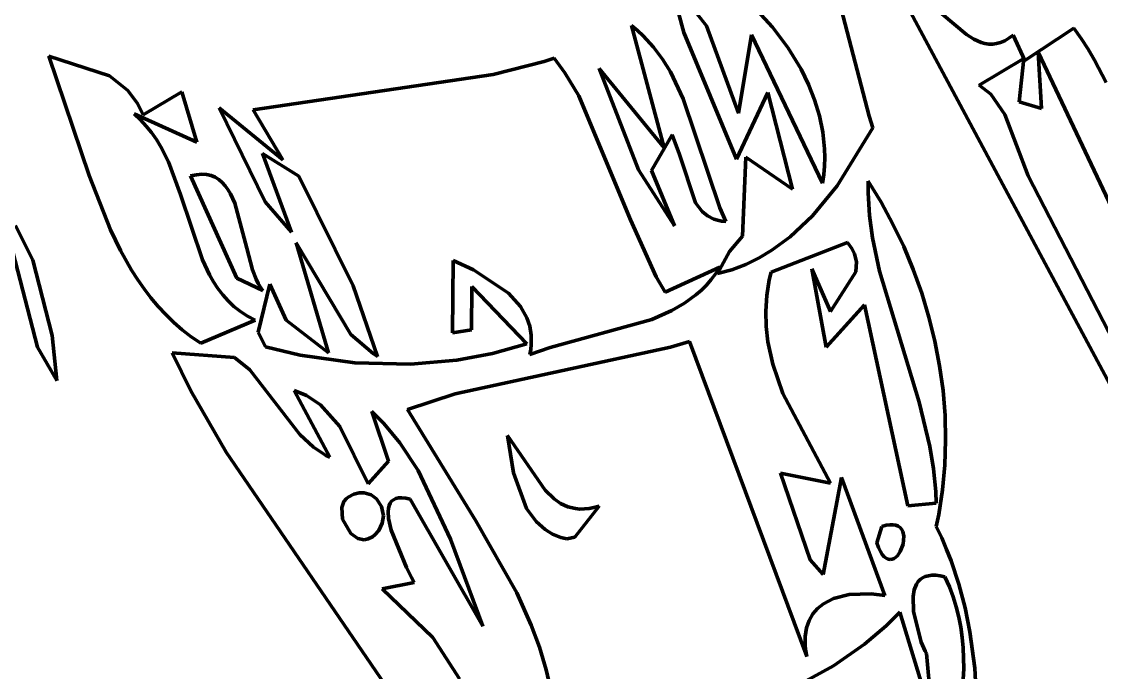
# Model space of a CAD drawing. Header units: millimetres. Extents: x 0 to 9.3, y 0 to 12.
# Drawn here: x 3.162 to 3.95, y 1.798 to 2.273 of the extents above; entities that cross this region are included whole.
import ezdxf

# ---------------------------------------------------------------- set-up
doc = ezdxf.new("R2010")
doc.units = ezdxf.units.MM
doc.layers.add('color#000000ff', color=7, linetype='CONTINUOUS', lineweight=100)
doc.layers.add('color#ffffffff', color=7, linetype='CONTINUOUS', lineweight=100)

msp = doc.modelspace()

# ---------------------------------------------------------------- linework, layer by layer
at = {"layer": 'color#000000ff'}
for p, q in [((3.78024, 2.20385), (3.75202, 2.31232)), ((3.80293, 2.29413), (3.98473, 1.95434)), ((3.6381, 2.29106), (3.64515, 2.26473)), ((3.66174, 2.26968), (3.64853, 2.28628)), ((3.69306, 2.28692), (3.70987, 2.26865)), ((3.85138, 2.26347), (3.82437, 2.28587)), ((3.60691, 2.2698), (3.63078, 2.1806)), ((3.61136, 2.26617), (3.60691, 2.2698)), ((3.68489, 2.20608), (3.66174, 2.26968)), ((3.61552, 2.26235), (3.61136, 2.26617)), ((3.62304, 2.25422), (3.61552, 2.26235)), ((3.64515, 2.26473), (3.6835, 2.17233)), ((3.69443, 2.26303), (3.68489, 2.20608)), ((3.7464, 2.15482), (3.69443, 2.26303)), ((3.70987, 2.26865), (3.72104, 2.25377)), ((3.8567, 2.26005), (3.85138, 2.26347)), ((3.8855, 2.26299), (3.88237, 2.26063)), ((3.8939, 2.24448), (3.8855, 2.26299)), ((3.92966, 2.26809), (3.8939, 2.24448)), ((3.93504, 2.26039), (3.92966, 2.26809)), ((3.62959, 2.24548), (3.62304, 2.25422)), ((3.72104, 2.25377), (3.73064, 2.23797)), ((3.86212, 2.2576), (3.8567, 2.26005)), ((3.86487, 2.25683), (3.86212, 2.2576)), ((3.86765, 2.25641), (3.86487, 2.25683)), ((3.87049, 2.25636), (3.86765, 2.25641)), ((3.87337, 2.25672), (3.87049, 2.25636)), ((3.8763, 2.25754), (3.87337, 2.25672)), ((3.8793, 2.25883), (3.8763, 2.25754)), ((3.88237, 2.26063), (3.8793, 2.25883)), ((3.94008, 2.25257), (3.93504, 2.26039)), ((3.18164, 2.24759), (3.21124, 2.1604)), ((3.22607, 2.23331), (3.18164, 2.24759)), ((3.55056, 2.24613), (3.54318, 2.24375)), ((3.55826, 2.23541), (3.55056, 2.24613)), ((3.86055, 2.22638), (3.89311, 2.24586)), ((3.89311, 2.24586), (3.88971, 2.21421)), ((3.9061, 2.20937), (3.90367, 2.25037)), ((3.90367, 2.25037), (3.95744, 2.13682)), ((3.94479, 2.24461), (3.94008, 2.25257)), ((3.54318, 2.24375), (3.50591, 2.23408)), ((3.63078, 2.1806), (3.58325, 2.23848)), ((3.58325, 2.23848), (3.61214, 2.16466)), ((3.6353, 2.23621), (3.62959, 2.24548)), ((3.73064, 2.23797), (3.73604, 2.22697)), ((3.95333, 2.22836), (3.94479, 2.24461)), ((3.23942, 2.22257), (3.22607, 2.23331)), ((3.50591, 2.23408), (3.33083, 2.20831)), ((3.56841, 2.21863), (3.55826, 2.23541)), ((3.64468, 2.21639), (3.6353, 2.23621)), ((3.2465, 2.21315), (3.23942, 2.22257)), ((3.73604, 2.22697), (3.74053, 2.21563)), ((3.86909, 2.21974), (3.86055, 2.22638)), ((3.27876, 2.22146), (3.25062, 2.20474)), ((3.28974, 2.18494), (3.27876, 2.22146)), ((3.60611, 2.12823), (3.56841, 2.21863)), ((3.6713, 2.13695), (3.64468, 2.21639)), ((3.6835, 2.17233), (3.70631, 2.22098)), ((3.70631, 2.22098), (3.72444, 2.15052)), ((3.74053, 2.21563), (3.74403, 2.20398)), ((3.87945, 2.20494), (3.86909, 2.21974)), ((3.88971, 2.21421), (3.9061, 2.20937)), ((3.25062, 2.20474), (3.2465, 2.21315)), ((3.3524, 2.17196), (3.30601, 2.20979)), ((3.30601, 2.20979), (3.33948, 2.14119)), ((3.33083, 2.20831), (3.3524, 2.17196)), ((3.24862, 2.20113), (3.24398, 2.20539)), ((3.24398, 2.20539), (3.28974, 2.18494)), ((3.25284, 2.19659), (3.24862, 2.20113)), ((3.74403, 2.20398), (3.74645, 2.19205)), ((3.78306, 2.19522), (3.78024, 2.20385)), ((3.89627, 2.1603), (3.87945, 2.20494)), ((3.25669, 2.19178), (3.25284, 2.19659)), ((3.26019, 2.18673), (3.25669, 2.19178)), ((3.74645, 2.19205), (3.74771, 2.17986)), ((3.75695, 2.15287), (3.78306, 2.19522)), ((3.26338, 2.18146), (3.26019, 2.18673)), ((3.6215, 2.16417), (3.63661, 2.19028)), ((3.63661, 2.19028), (3.64205, 2.17584)), ((3.26895, 2.17039), (3.26338, 2.18146)), ((3.35877, 2.11925), (3.33757, 2.17652)), ((3.33757, 2.17652), (3.36406, 2.15991)), ((3.64205, 2.17584), (3.65373, 2.14056)), ((3.74771, 2.17986), (3.74788, 2.17368)), ((3.27781, 2.14674), (3.26895, 2.17039)), ((3.69037, 2.17387), (3.68794, 2.11625)), ((3.72444, 2.15052), (3.69037, 2.17387)), ((3.74772, 2.16744), (3.74723, 2.16115)), ((3.74788, 2.17368), (3.74772, 2.16744)), ((3.21124, 2.1604), (3.22674, 2.12087)), ((3.28938, 2.16111), (3.28516, 2.16024)), ((3.28516, 2.16024), (3.31895, 2.08567)), ((3.29326, 2.1614), (3.28938, 2.16111)), ((3.29682, 2.16115), (3.29326, 2.1614)), ((3.30008, 2.1604), (3.29682, 2.16115)), ((3.30305, 2.15918), (3.30008, 2.1604)), ((3.30575, 2.15753), (3.30305, 2.15918)), ((3.36406, 2.15991), (3.40374, 2.08006)), ((3.61214, 2.16466), (3.63819, 2.12388)), ((3.63819, 2.12388), (3.6215, 2.16417)), ((3.74723, 2.16115), (3.7464, 2.15482)), ((3.98077, 1.99651), (3.89627, 2.1603)), ((3.30821, 2.15547), (3.30575, 2.15753)), ((3.31044, 2.15304), (3.30821, 2.15547)), ((3.31246, 2.15028), (3.31044, 2.15304)), ((3.73892, 2.13116), (3.75695, 2.15287)), ((3.77972, 2.15637), (3.77971, 2.14797)), ((3.78911, 2.141), (3.77972, 2.15637)), ((3.29377, 2.09903), (3.27781, 2.14674)), ((3.31429, 2.14722), (3.31246, 2.15028)), ((3.31745, 2.14033), (3.31429, 2.14722)), ((3.77971, 2.14797), (3.78004, 2.13962)), ((3.14634, 2.13965), (3.17342, 2.03539)), ((3.32624, 2.10745), (3.31745, 2.14033)), ((3.33948, 2.14119), (3.35877, 2.11925)), ((3.65373, 2.14056), (3.65848, 2.13437)), ((3.67567, 2.12693), (3.6713, 2.13695)), ((3.78004, 2.13962), (3.78069, 2.13134)), ((3.79773, 2.12509), (3.78911, 2.141)), ((3.62499, 2.08668), (3.60611, 2.12823)), ((3.65848, 2.13437), (3.66241, 2.13111)), ((3.66241, 2.13111), (3.66709, 2.1287)), ((3.66709, 2.1287), (3.66972, 2.12785)), ((3.66972, 2.12785), (3.67258, 2.12725)), ((3.72267, 2.11585), (3.73892, 2.13116)), ((3.78069, 2.13134), (3.78285, 2.11494)), ((3.17001, 2.09884), (3.15739, 2.1241)), ((3.22674, 2.12087), (3.23403, 2.1058)), ((3.67258, 2.12725), (3.67567, 2.12693)), ((3.80555, 2.10871), (3.79773, 2.12509)), ((3.68794, 2.11625), (3.67853, 2.105)), ((3.70941, 2.10601), (3.72267, 2.11585)), ((3.78285, 2.11494), (3.78785, 2.09068)), ((3.23403, 2.1058), (3.24215, 2.09138)), ((3.33042, 2.09162), (3.32624, 2.10745)), ((3.40202, 2.04447), (3.36222, 2.11136)), ((3.36222, 2.11136), (3.38572, 2.03125)), ((3.67853, 2.105), (3.66956, 2.08895)), ((3.70006, 2.10038), (3.70941, 2.10601)), ((3.76458, 2.11159), (3.70891, 2.09011)), ((3.76759, 2.10737), (3.76458, 2.11159)), ((3.76965, 2.10331), (3.76759, 2.10737)), ((3.81255, 2.09192), (3.80555, 2.10871)), ((3.18408, 2.0439), (3.17001, 2.09884)), ((3.29894, 2.08817), (3.29377, 2.09903)), ((3.47619, 2.04582), (3.47669, 2.09857)), ((3.47669, 2.09857), (3.4916, 2.09181)), ((3.69031, 2.09561), (3.70006, 2.10038)), ((3.77116, 2.0975), (3.76965, 2.10331)), ((3.77068, 2.09019), (3.77116, 2.0975)), ((3.24215, 2.09138), (3.24656, 2.08446)), ((3.30188, 2.08303), (3.29894, 2.08817)), ((3.33299, 2.08479), (3.33042, 2.09162)), ((3.4916, 2.09181), (3.51709, 2.07481)), ((3.67144, 2.09362), (3.63152, 2.07536)), ((3.66514, 2.08464), (3.66841, 2.08897)), ((3.66841, 2.08897), (3.67144, 2.09362)), ((3.66956, 2.08895), (3.68014, 2.09177)), ((3.68014, 2.09177), (3.69031, 2.09561)), ((3.70891, 2.09011), (3.70748, 2.08434)), ((3.74898, 2.03532), (3.73848, 2.09252)), ((3.73848, 2.09252), (3.7521, 2.06124)), ((3.7521, 2.06124), (3.77068, 2.09019)), ((3.78785, 2.09068), (3.81674, 1.99518)), ((3.8187, 2.07476), (3.81255, 2.09192)), ((3.24656, 2.08446), (3.25123, 2.07775)), ((3.30511, 2.07813), (3.30188, 2.08303)), ((3.31895, 2.08567), (3.33786, 2.07668)), ((3.33446, 2.08177), (3.33299, 2.08479)), ((3.33608, 2.07905), (3.33446, 2.08177)), ((3.34294, 2.08135), (3.33459, 2.04631)), ((3.35486, 2.05507), (3.34294, 2.08135)), ((3.63152, 2.07536), (3.62499, 2.08668)), ((3.6579, 2.07689), (3.66163, 2.08062)), ((3.66163, 2.08062), (3.66514, 2.08464)), ((3.70748, 2.08434), (3.70556, 2.07289)), ((3.25123, 2.07775), (3.25618, 2.07127)), ((3.30865, 2.07348), (3.30511, 2.07813)), ((3.31255, 2.06911), (3.30865, 2.07348)), ((3.33786, 2.07668), (3.33608, 2.07905)), ((3.40374, 2.08006), (3.42162, 2.02859)), ((3.49028, 2.0795), (3.49023, 2.04796)), ((3.53046, 2.03785), (3.49028, 2.0795)), ((3.51709, 2.07481), (3.52579, 2.06501)), ((3.64551, 2.06729), (3.65396, 2.07344)), ((3.65396, 2.07344), (3.6579, 2.07689)), ((3.70556, 2.07289), (3.70482, 2.06155)), ((3.82397, 2.0573), (3.8187, 2.07476)), ((3.25618, 2.07127), (3.26143, 2.06503)), ((3.26143, 2.06503), (3.26698, 2.05907)), ((3.31682, 2.06505), (3.31255, 2.06911)), ((3.32152, 2.06132), (3.31682, 2.06505)), ((3.52579, 2.06501), (3.53051, 2.05666)), ((3.63639, 2.06205), (3.64551, 2.06729)), ((3.777, 2.0663), (3.74898, 2.03532)), ((3.80849, 1.9196), (3.777, 2.0663)), ((3.26698, 2.05907), (3.27287, 2.05338)), ((3.32666, 2.05794), (3.32152, 2.06132)), ((3.33228, 2.05494), (3.32666, 2.05794)), ((3.53051, 2.05666), (3.5326, 2.05061)), ((3.6217, 2.05558), (3.63639, 2.06205)), ((3.70482, 2.06155), (3.70515, 2.05033)), ((3.82833, 2.03959), (3.82397, 2.0573)), ((3.27287, 2.05338), (3.2791, 2.048)), ((3.29267, 2.03821), (3.33228, 2.05494)), ((3.38572, 2.03125), (3.35486, 2.05507)), ((3.5326, 2.05061), (3.53372, 2.04414)), ((3.54744, 2.03506), (3.6217, 2.05558)), ((3.70515, 2.05033), (3.70646, 2.03923)), ((3.18758, 2.01091), (3.18408, 2.0439)), ((3.2791, 2.048), (3.28569, 2.04293)), ((3.28569, 2.04293), (3.29267, 2.03821)), ((3.33459, 2.04631), (3.33977, 2.03555)), ((3.41851, 2.0306), (3.40202, 2.04447)), ((3.49023, 2.04796), (3.47619, 2.04582)), ((3.53372, 2.04414), (3.53377, 2.03725)), ((3.17342, 2.03539), (3.18758, 2.01091)), ((3.33977, 2.03555), (3.36507, 2.02942)), ((3.63525, 2.03525), (3.47822, 2.00135)), ((3.50556, 2.03063), (3.53046, 2.03785)), ((3.53264, 2.02992), (3.54744, 2.03506)), ((3.53336, 2.03364), (3.53264, 2.02992)), ((3.53377, 2.03725), (3.53336, 2.03364)), ((3.64928, 2.03944), (3.63525, 2.03525)), ((3.73492, 1.80966), (3.64928, 2.03944)), ((3.70646, 2.03923), (3.71005, 2.02283)), ((3.83176, 2.02169), (3.82833, 2.03959)), ((3.31731, 2.02771), (3.27164, 2.03111)), ((3.27164, 2.03111), (3.28532, 2.00334)), ((3.32828, 2.01885), (3.31731, 2.02771)), ((3.36507, 2.02942), (3.40492, 2.02385)), ((3.42162, 2.02859), (3.41851, 2.0306)), ((3.44575, 2.02287), (3.47944, 2.02577)), ((3.47944, 2.02577), (3.50556, 2.03063)), ((3.36479, 1.97168), (3.32828, 2.01885)), ((3.40492, 2.02385), (3.44575, 2.02287)), ((3.71005, 2.02283), (3.71735, 2.00145)), ((3.83423, 2.00364), (3.83176, 2.02169)), ((3.28532, 2.00334), (3.31109, 1.95878)), ((3.36978, 2.00011), (3.36071, 2.00379)), ((3.36071, 2.00379), (3.38687, 1.95506)), ((3.8357, 1.98552), (3.83423, 2.00364)), ((3.38006, 1.99331), (3.36978, 2.00011)), ((3.47822, 2.00135), (3.44351, 1.98984)), ((3.71735, 2.00145), (3.75207, 1.93614)), ((3.81674, 1.99518), (3.82457, 1.96292)), ((3.39408, 1.97742), (3.38006, 1.99331)), ((3.42615, 1.97961), (3.4174, 1.98832)), ((3.4174, 1.98832), (3.42957, 1.95225)), ((3.44351, 1.98984), (3.49329, 1.90869)), ((3.4379, 1.96556), (3.42615, 1.97961)), ((3.83616, 1.96737), (3.8357, 1.98552)), ((3.37482, 1.96229), (3.36479, 1.97168)), ((3.41486, 1.93559), (3.39408, 1.97742)), ((3.51647, 1.97092), (3.54403, 1.93106)), ((3.52082, 1.94369), (3.51647, 1.97092)), ((3.38363, 1.95663), (3.37482, 1.96229)), ((3.45135, 1.94525), (3.4379, 1.96556)), ((3.82457, 1.96292), (3.82728, 1.94653)), ((3.83557, 1.94925), (3.83616, 1.96737)), ((3.31109, 1.95878), (3.43336, 1.77985)), ((3.38687, 1.95506), (3.38363, 1.95663)), ((3.42957, 1.95225), (3.41486, 1.93559)), ((3.82728, 1.94653), (3.82891, 1.92992)), ((3.83391, 1.93121), (3.83557, 1.94925)), ((3.47491, 1.89518), (3.45135, 1.94525)), ((3.53023, 1.91766), (3.52082, 1.94369)), ((3.75207, 1.93614), (3.71564, 1.94344)), ((3.71564, 1.94344), (3.7372, 1.88009)), ((3.7468, 1.86952), (3.76021, 1.9402)), ((3.76021, 1.9402), (3.79184, 1.85421)), ((3.54403, 1.93106), (3.55045, 1.92473)), ((3.83115, 1.91332), (3.83391, 1.93121)), ((3.39695, 1.92263), (3.39883, 1.92503)), ((3.39883, 1.92503), (3.40007, 1.92602)), ((3.40007, 1.92602), (3.40426, 1.92802)), ((3.40426, 1.92802), (3.40823, 1.92899)), ((3.40823, 1.92899), (3.41194, 1.92903)), ((3.41194, 1.92903), (3.41688, 1.92758)), ((3.41688, 1.92758), (3.42092, 1.92464)), ((3.42092, 1.92464), (3.42458, 1.91902)), ((3.43076, 1.92145), (3.43179, 1.92291)), ((3.43179, 1.92291), (3.43314, 1.92406)), ((3.43314, 1.92406), (3.43483, 1.92488)), ((3.43483, 1.92488), (3.43688, 1.92534)), ((3.43688, 1.92534), (3.43931, 1.92542)), ((3.43931, 1.92542), (3.44214, 1.92509)), ((3.44214, 1.92509), (3.44539, 1.92433)), ((3.44539, 1.92433), (3.49851, 1.83175)), ((3.55045, 1.92473), (3.55519, 1.9214)), ((3.82891, 1.92992), (3.82927, 1.92152)), ((3.39547, 1.91826), (3.39695, 1.92263)), ((3.39613, 1.90995), (3.39547, 1.91826)), ((3.42458, 1.91902), (3.42587, 1.91223)), ((3.42939, 1.91549), (3.42958, 1.91772)), ((3.4297, 1.91046), (3.42939, 1.91549)), ((3.42958, 1.91772), (3.43003, 1.91971)), ((3.43003, 1.91971), (3.43076, 1.92145)), ((3.53725, 1.90809), (3.53023, 1.91766)), ((3.55519, 1.9214), (3.5604, 1.91895)), ((3.5604, 1.91895), (3.56615, 1.91753)), ((3.58334, 1.91939), (3.56553, 1.89684)), ((3.56615, 1.91753), (3.56925, 1.91725)), ((3.56925, 1.91725), (3.5725, 1.91727)), ((3.5725, 1.91727), (3.57593, 1.91763)), ((3.57593, 1.91763), (3.57954, 1.91833)), ((3.57954, 1.91833), (3.58334, 1.91939)), ((3.82927, 1.92152), (3.80849, 1.9196)), ((3.4021, 1.89939), (3.39613, 1.90995)), ((3.42587, 1.91223), (3.42503, 1.90687)), ((3.43162, 1.90182), (3.4297, 1.91046)), ((3.49329, 1.90869), (3.5232, 1.85608)), ((3.54402, 1.9022), (3.53725, 1.90809)), ((3.82935, 1.90444), (3.83115, 1.91332)), ((3.40731, 1.89573), (3.4021, 1.89939)), ((3.42243, 1.90168), (3.41963, 1.89849)), ((3.42503, 1.90687), (3.42243, 1.90168)), ((3.44267, 1.87454), (3.43162, 1.90182)), ((3.54934, 1.89901), (3.54402, 1.9022)), ((3.78587, 1.89271), (3.78949, 1.90447)), ((3.78949, 1.90447), (3.79263, 1.90538)), ((3.79263, 1.90538), (3.79539, 1.90582)), ((3.79539, 1.90582), (3.79778, 1.90583)), ((3.79778, 1.90583), (3.79982, 1.90546)), ((3.79982, 1.90546), (3.80153, 1.90475)), ((3.80153, 1.90475), (3.80292, 1.90374)), ((3.80292, 1.90374), (3.80401, 1.90246)), ((3.80401, 1.90246), (3.80482, 1.90097)), ((3.80482, 1.90097), (3.80565, 1.89751)), ((3.83328, 1.89615), (3.82935, 1.90444)), ((3.41171, 1.89486), (3.40731, 1.89573)), ((3.41478, 1.89542), (3.41171, 1.89486)), ((3.41789, 1.89702), (3.41478, 1.89542)), ((3.41963, 1.89849), (3.41789, 1.89702)), ((3.49851, 1.83175), (3.47491, 1.89518)), ((3.55538, 1.89649), (3.54934, 1.89901)), ((3.5596, 1.89541), (3.55538, 1.89649)), ((3.56553, 1.89684), (3.5596, 1.89541)), ((3.78716, 1.88921), (3.78587, 1.89271)), ((3.80519, 1.89171), (3.80308, 1.88619)), ((3.80565, 1.89751), (3.80519, 1.89171)), ((3.83687, 1.88779), (3.83328, 1.89615)), ((3.78851, 1.88636), (3.78716, 1.88921)), ((3.78992, 1.88412), (3.78851, 1.88636)), ((3.79136, 1.88245), (3.78992, 1.88412)), ((3.80308, 1.88619), (3.80098, 1.88321)), ((3.84015, 1.87937), (3.83687, 1.88779)), ((3.7372, 1.88009), (3.7468, 1.86952)), ((3.79281, 1.88131), (3.79136, 1.88245)), ((3.79427, 1.88065), (3.79281, 1.88131)), ((3.79571, 1.88044), (3.79427, 1.88065)), ((3.79712, 1.88063), (3.79571, 1.88044)), ((3.79848, 1.88118), (3.79712, 1.88063)), ((3.80098, 1.88321), (3.79848, 1.88118)), ((3.84581, 1.86234), (3.84015, 1.87937)), ((3.44631, 1.86728), (3.44267, 1.87454)), ((3.81932, 1.86703), (3.8213, 1.86799)), ((3.8213, 1.86799), (3.82355, 1.86864)), ((3.82355, 1.86864), (3.8261, 1.86896)), ((3.8261, 1.86896), (3.82896, 1.86892)), ((3.82896, 1.86892), (3.83215, 1.86851)), ((3.83215, 1.86851), (3.83567, 1.86769)), ((3.83567, 1.86769), (3.83892, 1.86048)), ((3.42492, 1.8591), (3.44826, 1.86355)), ((3.44826, 1.86355), (3.44631, 1.86728)), ((3.81326, 1.85838), (3.81498, 1.86252)), ((3.81498, 1.86252), (3.81618, 1.86427)), ((3.81618, 1.86427), (3.81762, 1.86578)), ((3.81762, 1.86578), (3.81932, 1.86703)), ((3.83892, 1.86048), (3.84165, 1.8532)), ((3.85034, 1.84511), (3.84581, 1.86234)), ((3.46192, 1.82364), (3.42492, 1.8591)), ((3.5232, 1.85608), (3.53376, 1.8326)), ((3.75434, 1.85192), (3.74693, 1.84809)), ((3.76584, 1.85489), (3.75434, 1.85192)), ((3.78186, 1.85543), (3.76584, 1.85489)), ((3.79184, 1.85421), (3.78186, 1.85543)), ((3.81236, 1.85355), (3.81326, 1.85838)), ((3.81259, 1.84254), (3.81236, 1.85355)), ((3.84165, 1.8532), (3.84391, 1.84587)), ((3.74273, 1.84473), (3.73922, 1.8407)), ((3.74693, 1.84809), (3.74273, 1.84473)), ((3.84391, 1.84587), (3.84572, 1.83849)), ((3.85385, 1.82768), (3.85034, 1.84511)), ((3.73647, 1.83598), (3.73459, 1.83053)), ((3.73922, 1.8407), (3.73647, 1.83598)), ((3.79286, 1.83217), (3.8028, 1.84205)), ((3.8028, 1.84205), (3.82646, 1.76404)), ((3.8183, 1.82024), (3.81259, 1.84254)), ((3.84572, 1.83849), (3.84713, 1.83106)), ((3.53376, 1.8326), (3.53969, 1.81651)), ((3.73459, 1.83053), (3.73365, 1.82435)), ((3.77703, 1.81867), (3.79286, 1.83217)), ((3.84713, 1.83106), (3.84816, 1.82359)), ((3.48147, 1.79334), (3.46192, 1.82364)), ((3.73365, 1.82435), (3.73355, 1.82097)), ((3.73355, 1.82097), (3.73373, 1.8174)), ((3.82116, 1.81366), (3.8183, 1.82024)), ((3.84816, 1.82359), (3.84887, 1.81608)), ((3.8574, 1.80125), (3.85385, 1.82768)), ((3.53969, 1.81651), (3.54458, 1.80001)), ((3.73373, 1.8174), (3.73418, 1.81363)), ((3.73418, 1.81363), (3.73492, 1.80966)), ((3.75443, 1.80292), (3.77703, 1.81867)), ((3.82209, 1.81187), (3.82116, 1.81366)), ((3.84887, 1.81608), (3.84943, 1.80094)), ((3.82646, 1.76404), (3.82209, 1.81187)), ((3.54458, 1.80001), (3.54658, 1.79159)), ((3.72425, 1.78629), (3.75443, 1.80292)), ((3.84943, 1.80094), (3.84467, 1.72428)), ((3.85947, 1.7656), (3.8574, 1.80125))]:
    msp.add_line(p, q, dxfattribs=at)
at = {"layer": 'color#ffffffff'}
for p, q in [((3.75202, 2.31232), (3.78024, 2.20385)), ((3.98473, 1.95434), (3.80293, 2.29413)), ((3.64515, 2.26473), (3.6381, 2.29106)), ((3.64853, 2.28628), (3.66174, 2.26968)), ((3.70987, 2.26865), (3.69306, 2.28692)), ((3.82437, 2.28587), (3.85138, 2.26347)), ((3.60691, 2.2698), (3.61136, 2.26617)), ((3.63078, 2.1806), (3.60691, 2.2698)), ((3.66174, 2.26968), (3.68489, 2.20608)), ((3.61136, 2.26617), (3.61552, 2.26235)), ((3.61552, 2.26235), (3.62304, 2.25422)), ((3.6835, 2.17233), (3.64515, 2.26473)), ((3.68489, 2.20608), (3.69443, 2.26303)), ((3.69443, 2.26303), (3.7464, 2.15482)), ((3.72104, 2.25377), (3.70987, 2.26865)), ((3.85138, 2.26347), (3.8567, 2.26005)), ((3.88237, 2.26063), (3.8855, 2.26299)), ((3.8855, 2.26299), (3.8939, 2.24448)), ((3.8939, 2.24448), (3.92966, 2.26809)), ((3.92966, 2.26809), (3.93504, 2.26039)), ((3.62304, 2.25422), (3.62959, 2.24548)), ((3.73064, 2.23797), (3.72104, 2.25377)), ((3.8567, 2.26005), (3.86212, 2.2576)), ((3.86212, 2.2576), (3.86487, 2.25683)), ((3.86487, 2.25683), (3.86765, 2.25641)), ((3.86765, 2.25641), (3.87049, 2.25636)), ((3.87049, 2.25636), (3.87337, 2.25672)), ((3.87337, 2.25672), (3.8763, 2.25754)), ((3.8763, 2.25754), (3.8793, 2.25883)), ((3.8793, 2.25883), (3.88237, 2.26063)), ((3.93504, 2.26039), (3.94008, 2.25257)), ((3.18164, 2.24759), (3.22607, 2.23331)), ((3.21124, 2.1604), (3.18164, 2.24759)), ((3.54318, 2.24375), (3.55056, 2.24613)), ((3.55056, 2.24613), (3.55826, 2.23541)), ((3.89311, 2.24586), (3.86055, 2.22638)), ((3.88971, 2.21421), (3.89311, 2.24586)), ((3.95744, 2.13682), (3.90367, 2.25037)), ((3.90367, 2.25037), (3.9061, 2.20937)), ((3.94008, 2.25257), (3.94479, 2.24461)), ((3.50591, 2.23408), (3.54318, 2.24375)), ((3.61214, 2.16466), (3.58325, 2.23848)), ((3.58325, 2.23848), (3.63078, 2.1806)), ((3.62959, 2.24548), (3.6353, 2.23621)), ((3.73604, 2.22697), (3.73064, 2.23797)), ((3.94479, 2.24461), (3.95333, 2.22836)), ((3.22607, 2.23331), (3.23942, 2.22257)), ((3.33083, 2.20831), (3.50591, 2.23408)), ((3.55826, 2.23541), (3.56841, 2.21863)), ((3.6353, 2.23621), (3.64468, 2.21639)), ((3.23942, 2.22257), (3.2465, 2.21315)), ((3.74053, 2.21563), (3.73604, 2.22697)), ((3.86055, 2.22638), (3.86909, 2.21974)), ((3.25062, 2.20474), (3.27876, 2.22146)), ((3.27876, 2.22146), (3.28974, 2.18494)), ((3.56841, 2.21863), (3.60611, 2.12823)), ((3.64468, 2.21639), (3.6713, 2.13695)), ((3.70631, 2.22098), (3.6835, 2.17233)), ((3.72444, 2.15052), (3.70631, 2.22098)), ((3.74403, 2.20398), (3.74053, 2.21563)), ((3.86909, 2.21974), (3.87945, 2.20494)), ((3.9061, 2.20937), (3.88971, 2.21421)), ((3.2465, 2.21315), (3.25062, 2.20474)), ((3.33948, 2.14119), (3.30601, 2.20979)), ((3.30601, 2.20979), (3.3524, 2.17196)), ((3.3524, 2.17196), (3.33083, 2.20831)), ((3.28974, 2.18494), (3.24398, 2.20539)), ((3.24398, 2.20539), (3.24862, 2.20113)), ((3.24862, 2.20113), (3.25284, 2.19659)), ((3.74645, 2.19205), (3.74403, 2.20398)), ((3.78024, 2.20385), (3.78306, 2.19522)), ((3.87945, 2.20494), (3.89627, 2.1603)), ((3.25284, 2.19659), (3.25669, 2.19178)), ((3.25669, 2.19178), (3.26019, 2.18673)), ((3.74771, 2.17986), (3.74645, 2.19205)), ((3.78306, 2.19522), (3.75695, 2.15287)), ((3.26019, 2.18673), (3.26338, 2.18146)), ((3.63661, 2.19028), (3.6215, 2.16417)), ((3.64205, 2.17584), (3.63661, 2.19028)), ((3.26338, 2.18146), (3.26895, 2.17039)), ((3.36406, 2.15991), (3.33757, 2.17652)), ((3.33757, 2.17652), (3.35877, 2.11925)), ((3.65373, 2.14056), (3.64205, 2.17584)), ((3.74788, 2.17368), (3.74771, 2.17986)), ((3.26895, 2.17039), (3.27781, 2.14674)), ((3.68794, 2.11625), (3.69037, 2.17387)), ((3.69037, 2.17387), (3.72444, 2.15052)), ((3.74723, 2.16115), (3.74772, 2.16744)), ((3.74772, 2.16744), (3.74788, 2.17368)), ((3.22674, 2.12087), (3.21124, 2.1604)), ((3.28516, 2.16024), (3.28938, 2.16111)), ((3.31895, 2.08567), (3.28516, 2.16024)), ((3.28938, 2.16111), (3.29326, 2.1614)), ((3.29326, 2.1614), (3.29682, 2.16115)), ((3.29682, 2.16115), (3.30008, 2.1604)), ((3.30008, 2.1604), (3.30305, 2.15918)), ((3.30305, 2.15918), (3.30575, 2.15753)), ((3.40374, 2.08006), (3.36406, 2.15991)), ((3.63819, 2.12388), (3.61214, 2.16466)), ((3.6215, 2.16417), (3.63819, 2.12388)), ((3.7464, 2.15482), (3.74723, 2.16115)), ((3.89627, 2.1603), (3.98077, 1.99651)), ((3.30575, 2.15753), (3.30821, 2.15547)), ((3.30821, 2.15547), (3.31044, 2.15304)), ((3.31044, 2.15304), (3.31246, 2.15028)), ((3.75695, 2.15287), (3.73892, 2.13116)), ((3.77971, 2.14797), (3.77972, 2.15637)), ((3.77972, 2.15637), (3.78911, 2.141)), ((3.27781, 2.14674), (3.29377, 2.09903)), ((3.31246, 2.15028), (3.31429, 2.14722)), ((3.31429, 2.14722), (3.31745, 2.14033)), ((3.78004, 2.13962), (3.77971, 2.14797)), ((3.17342, 2.03539), (3.14634, 2.13965)), ((3.31745, 2.14033), (3.32624, 2.10745)), ((3.35877, 2.11925), (3.33948, 2.14119)), ((3.65848, 2.13437), (3.65373, 2.14056)), ((3.6713, 2.13695), (3.67567, 2.12693)), ((3.78069, 2.13134), (3.78004, 2.13962)), ((3.78911, 2.141), (3.79773, 2.12509)), ((3.60611, 2.12823), (3.62499, 2.08668)), ((3.66241, 2.13111), (3.65848, 2.13437)), ((3.66709, 2.1287), (3.66241, 2.13111)), ((3.66972, 2.12785), (3.66709, 2.1287)), ((3.67258, 2.12725), (3.66972, 2.12785)), ((3.73892, 2.13116), (3.72267, 2.11585)), ((3.78285, 2.11494), (3.78069, 2.13134)), ((3.15739, 2.1241), (3.17001, 2.09884)), ((3.23403, 2.1058), (3.22674, 2.12087)), ((3.67567, 2.12693), (3.67258, 2.12725)), ((3.79773, 2.12509), (3.80555, 2.10871)), ((3.67853, 2.105), (3.68794, 2.11625)), ((3.72267, 2.11585), (3.70941, 2.10601)), ((3.78785, 2.09068), (3.78285, 2.11494)), ((3.24215, 2.09138), (3.23403, 2.1058)), ((3.32624, 2.10745), (3.33042, 2.09162)), ((3.38572, 2.03125), (3.36222, 2.11136)), ((3.36222, 2.11136), (3.40202, 2.04447)), ((3.66956, 2.08895), (3.67853, 2.105)), ((3.70941, 2.10601), (3.70006, 2.10038)), ((3.70891, 2.09011), (3.76458, 2.11159)), ((3.76458, 2.11159), (3.76759, 2.10737)), ((3.76759, 2.10737), (3.76965, 2.10331)), ((3.80555, 2.10871), (3.81255, 2.09192)), ((3.17001, 2.09884), (3.18408, 2.0439)), ((3.29377, 2.09903), (3.29894, 2.08817)), ((3.47669, 2.09857), (3.47619, 2.04582)), ((3.4916, 2.09181), (3.47669, 2.09857)), ((3.70006, 2.10038), (3.69031, 2.09561)), ((3.76965, 2.10331), (3.77116, 2.0975)), ((3.77116, 2.0975), (3.77068, 2.09019)), ((3.24656, 2.08446), (3.24215, 2.09138)), ((3.29894, 2.08817), (3.30188, 2.08303)), ((3.33042, 2.09162), (3.33299, 2.08479)), ((3.51709, 2.07481), (3.4916, 2.09181)), ((3.63152, 2.07536), (3.67144, 2.09362)), ((3.66841, 2.08897), (3.66514, 2.08464)), ((3.67144, 2.09362), (3.66841, 2.08897)), ((3.68014, 2.09177), (3.66956, 2.08895)), ((3.69031, 2.09561), (3.68014, 2.09177)), ((3.70748, 2.08434), (3.70891, 2.09011)), ((3.7521, 2.06124), (3.73848, 2.09252)), ((3.73848, 2.09252), (3.74898, 2.03532)), ((3.77068, 2.09019), (3.7521, 2.06124)), ((3.81674, 1.99518), (3.78785, 2.09068)), ((3.81255, 2.09192), (3.8187, 2.07476)), ((3.25123, 2.07775), (3.24656, 2.08446)), ((3.30188, 2.08303), (3.30511, 2.07813)), ((3.33786, 2.07668), (3.31895, 2.08567)), ((3.33299, 2.08479), (3.33446, 2.08177)), ((3.33446, 2.08177), (3.33608, 2.07905)), ((3.33459, 2.04631), (3.34294, 2.08135)), ((3.34294, 2.08135), (3.35486, 2.05507)), ((3.62499, 2.08668), (3.63152, 2.07536)), ((3.66163, 2.08062), (3.6579, 2.07689)), ((3.66514, 2.08464), (3.66163, 2.08062)), ((3.70556, 2.07289), (3.70748, 2.08434)), ((3.25618, 2.07127), (3.25123, 2.07775)), ((3.30511, 2.07813), (3.30865, 2.07348)), ((3.30865, 2.07348), (3.31255, 2.06911)), ((3.33608, 2.07905), (3.33786, 2.07668)), ((3.42162, 2.02859), (3.40374, 2.08006)), ((3.49023, 2.04796), (3.49028, 2.0795)), ((3.49028, 2.0795), (3.53046, 2.03785)), ((3.52579, 2.06501), (3.51709, 2.07481)), ((3.65396, 2.07344), (3.64551, 2.06729)), ((3.6579, 2.07689), (3.65396, 2.07344)), ((3.70482, 2.06155), (3.70556, 2.07289)), ((3.8187, 2.07476), (3.82397, 2.0573)), ((3.26143, 2.06503), (3.25618, 2.07127)), ((3.26698, 2.05907), (3.26143, 2.06503)), ((3.31255, 2.06911), (3.31682, 2.06505)), ((3.31682, 2.06505), (3.32152, 2.06132)), ((3.53051, 2.05666), (3.52579, 2.06501)), ((3.64551, 2.06729), (3.63639, 2.06205)), ((3.74898, 2.03532), (3.777, 2.0663)), ((3.777, 2.0663), (3.80849, 1.9196)), ((3.27287, 2.05338), (3.26698, 2.05907)), ((3.32152, 2.06132), (3.32666, 2.05794)), ((3.32666, 2.05794), (3.33228, 2.05494)), ((3.5326, 2.05061), (3.53051, 2.05666)), ((3.63639, 2.06205), (3.6217, 2.05558)), ((3.70515, 2.05033), (3.70482, 2.06155)), ((3.82397, 2.0573), (3.82833, 2.03959)), ((3.2791, 2.048), (3.27287, 2.05338)), ((3.33228, 2.05494), (3.29267, 2.03821)), ((3.35486, 2.05507), (3.38572, 2.03125)), ((3.53372, 2.04414), (3.5326, 2.05061)), ((3.6217, 2.05558), (3.54744, 2.03506)), ((3.70646, 2.03923), (3.70515, 2.05033)), ((3.18408, 2.0439), (3.18758, 2.01091)), ((3.28569, 2.04293), (3.2791, 2.048)), ((3.29267, 2.03821), (3.28569, 2.04293)), ((3.33977, 2.03555), (3.33459, 2.04631)), ((3.40202, 2.04447), (3.41851, 2.0306)), ((3.47619, 2.04582), (3.49023, 2.04796)), ((3.53377, 2.03725), (3.53372, 2.04414)), ((3.18758, 2.01091), (3.17342, 2.03539)), ((3.36507, 2.02942), (3.33977, 2.03555)), ((3.47822, 2.00135), (3.63525, 2.03525)), ((3.53046, 2.03785), (3.50556, 2.03063)), ((3.54744, 2.03506), (3.53264, 2.02992)), ((3.53264, 2.02992), (3.53336, 2.03364)), ((3.53336, 2.03364), (3.53377, 2.03725)), ((3.63525, 2.03525), (3.64928, 2.03944)), ((3.64928, 2.03944), (3.73492, 1.80966)), ((3.71005, 2.02283), (3.70646, 2.03923)), ((3.82833, 2.03959), (3.83176, 2.02169)), ((3.28532, 2.00334), (3.27164, 2.03111)), ((3.27164, 2.03111), (3.31731, 2.02771)), ((3.31731, 2.02771), (3.32828, 2.01885)), ((3.40492, 2.02385), (3.36507, 2.02942)), ((3.41851, 2.0306), (3.42162, 2.02859)), ((3.47944, 2.02577), (3.44575, 2.02287)), ((3.50556, 2.03063), (3.47944, 2.02577)), ((3.32828, 2.01885), (3.36479, 1.97168)), ((3.44575, 2.02287), (3.40492, 2.02385)), ((3.71735, 2.00145), (3.71005, 2.02283)), ((3.83176, 2.02169), (3.83423, 2.00364)), ((3.31109, 1.95878), (3.28532, 2.00334)), ((3.38687, 1.95506), (3.36071, 2.00379)), ((3.36071, 2.00379), (3.36978, 2.00011)), ((3.83423, 2.00364), (3.8357, 1.98552)), ((3.36978, 2.00011), (3.38006, 1.99331)), ((3.44351, 1.98984), (3.47822, 2.00135)), ((3.75207, 1.93614), (3.71735, 2.00145)), ((3.82457, 1.96292), (3.81674, 1.99518)), ((3.38006, 1.99331), (3.39408, 1.97742)), ((3.42957, 1.95225), (3.4174, 1.98832)), ((3.4174, 1.98832), (3.42615, 1.97961)), ((3.49329, 1.90869), (3.44351, 1.98984)), ((3.42615, 1.97961), (3.4379, 1.96556)), ((3.8357, 1.98552), (3.83616, 1.96737)), ((3.36479, 1.97168), (3.37482, 1.96229)), ((3.39408, 1.97742), (3.41486, 1.93559)), ((3.51647, 1.97092), (3.52082, 1.94369)), ((3.54403, 1.93106), (3.51647, 1.97092)), ((3.37482, 1.96229), (3.38363, 1.95663)), ((3.4379, 1.96556), (3.45135, 1.94525)), ((3.82728, 1.94653), (3.82457, 1.96292)), ((3.83616, 1.96737), (3.83557, 1.94925)), ((3.43336, 1.77985), (3.31109, 1.95878)), ((3.38363, 1.95663), (3.38687, 1.95506)), ((3.41486, 1.93559), (3.42957, 1.95225)), ((3.82891, 1.92992), (3.82728, 1.94653)), ((3.83557, 1.94925), (3.83391, 1.93121)), ((3.45135, 1.94525), (3.47491, 1.89518)), ((3.52082, 1.94369), (3.53023, 1.91766)), ((3.7372, 1.88009), (3.71564, 1.94344)), ((3.71564, 1.94344), (3.75207, 1.93614)), ((3.76021, 1.9402), (3.7468, 1.86952)), ((3.79184, 1.85421), (3.76021, 1.9402)), ((3.55045, 1.92473), (3.54403, 1.93106)), ((3.83391, 1.93121), (3.83115, 1.91332)), ((3.39883, 1.92503), (3.39695, 1.92263)), ((3.40007, 1.92602), (3.39883, 1.92503)), ((3.40426, 1.92802), (3.40007, 1.92602)), ((3.40823, 1.92899), (3.40426, 1.92802)), ((3.41194, 1.92903), (3.40823, 1.92899)), ((3.41688, 1.92758), (3.41194, 1.92903)), ((3.42092, 1.92464), (3.41688, 1.92758)), ((3.42458, 1.91902), (3.42092, 1.92464)), ((3.43179, 1.92291), (3.43076, 1.92145)), ((3.43314, 1.92406), (3.43179, 1.92291)), ((3.43483, 1.92488), (3.43314, 1.92406)), ((3.43688, 1.92534), (3.43483, 1.92488)), ((3.43931, 1.92542), (3.43688, 1.92534)), ((3.44214, 1.92509), (3.43931, 1.92542)), ((3.44539, 1.92433), (3.44214, 1.92509)), ((3.49851, 1.83175), (3.44539, 1.92433)), ((3.55519, 1.9214), (3.55045, 1.92473)), ((3.82927, 1.92152), (3.82891, 1.92992)), ((3.39695, 1.92263), (3.39547, 1.91826)), ((3.39547, 1.91826), (3.39613, 1.90995)), ((3.42587, 1.91223), (3.42458, 1.91902)), ((3.42958, 1.91772), (3.42939, 1.91549)), ((3.42939, 1.91549), (3.4297, 1.91046)), ((3.43003, 1.91971), (3.42958, 1.91772)), ((3.43076, 1.92145), (3.43003, 1.91971)), ((3.53023, 1.91766), (3.53725, 1.90809)), ((3.5604, 1.91895), (3.55519, 1.9214)), ((3.56615, 1.91753), (3.5604, 1.91895)), ((3.56553, 1.89684), (3.58334, 1.91939)), ((3.56925, 1.91725), (3.56615, 1.91753)), ((3.5725, 1.91727), (3.56925, 1.91725)), ((3.57593, 1.91763), (3.5725, 1.91727)), ((3.57954, 1.91833), (3.57593, 1.91763)), ((3.58334, 1.91939), (3.57954, 1.91833)), ((3.80849, 1.9196), (3.82927, 1.92152)), ((3.39613, 1.90995), (3.4021, 1.89939)), ((3.42503, 1.90687), (3.42587, 1.91223)), ((3.4297, 1.91046), (3.43162, 1.90182)), ((3.5232, 1.85608), (3.49329, 1.90869)), ((3.53725, 1.90809), (3.54402, 1.9022)), ((3.83115, 1.91332), (3.82935, 1.90444)), ((3.4021, 1.89939), (3.40731, 1.89573)), ((3.41963, 1.89849), (3.42243, 1.90168)), ((3.42243, 1.90168), (3.42503, 1.90687)), ((3.43162, 1.90182), (3.44267, 1.87454)), ((3.54402, 1.9022), (3.54934, 1.89901)), ((3.78949, 1.90447), (3.78587, 1.89271)), ((3.79263, 1.90538), (3.78949, 1.90447)), ((3.79539, 1.90582), (3.79263, 1.90538)), ((3.79778, 1.90583), (3.79539, 1.90582)), ((3.79982, 1.90546), (3.79778, 1.90583)), ((3.80153, 1.90475), (3.79982, 1.90546)), ((3.80292, 1.90374), (3.80153, 1.90475)), ((3.80401, 1.90246), (3.80292, 1.90374)), ((3.80482, 1.90097), (3.80401, 1.90246)), ((3.80565, 1.89751), (3.80482, 1.90097)), ((3.82935, 1.90444), (3.83328, 1.89615)), ((3.40731, 1.89573), (3.41171, 1.89486)), ((3.41171, 1.89486), (3.41478, 1.89542)), ((3.41478, 1.89542), (3.41789, 1.89702)), ((3.41789, 1.89702), (3.41963, 1.89849)), ((3.47491, 1.89518), (3.49851, 1.83175)), ((3.54934, 1.89901), (3.55538, 1.89649)), ((3.55538, 1.89649), (3.5596, 1.89541)), ((3.5596, 1.89541), (3.56553, 1.89684)), ((3.78587, 1.89271), (3.78716, 1.88921)), ((3.80308, 1.88619), (3.80519, 1.89171)), ((3.80519, 1.89171), (3.80565, 1.89751)), ((3.83328, 1.89615), (3.83687, 1.88779)), ((3.78716, 1.88921), (3.78851, 1.88636)), ((3.78851, 1.88636), (3.78992, 1.88412)), ((3.78992, 1.88412), (3.79136, 1.88245)), ((3.80098, 1.88321), (3.80308, 1.88619)), ((3.83687, 1.88779), (3.84015, 1.87937)), ((3.7468, 1.86952), (3.7372, 1.88009)), ((3.79136, 1.88245), (3.79281, 1.88131)), ((3.79281, 1.88131), (3.79427, 1.88065)), ((3.79427, 1.88065), (3.79571, 1.88044)), ((3.79571, 1.88044), (3.79712, 1.88063)), ((3.79712, 1.88063), (3.79848, 1.88118)), ((3.79848, 1.88118), (3.80098, 1.88321)), ((3.84015, 1.87937), (3.84581, 1.86234)), ((3.44267, 1.87454), (3.44631, 1.86728)), ((3.8213, 1.86799), (3.81932, 1.86703)), ((3.82355, 1.86864), (3.8213, 1.86799)), ((3.8261, 1.86896), (3.82355, 1.86864)), ((3.82896, 1.86892), (3.8261, 1.86896)), ((3.83215, 1.86851), (3.82896, 1.86892)), ((3.83567, 1.86769), (3.83215, 1.86851)), ((3.83892, 1.86048), (3.83567, 1.86769)), ((3.44826, 1.86355), (3.42492, 1.8591)), ((3.44631, 1.86728), (3.44826, 1.86355)), ((3.81498, 1.86252), (3.81326, 1.85838)), ((3.81618, 1.86427), (3.81498, 1.86252)), ((3.81762, 1.86578), (3.81618, 1.86427)), ((3.81932, 1.86703), (3.81762, 1.86578)), ((3.84165, 1.8532), (3.83892, 1.86048)), ((3.84581, 1.86234), (3.85034, 1.84511)), ((3.42492, 1.8591), (3.46192, 1.82364)), ((3.53376, 1.8326), (3.5232, 1.85608)), ((3.74693, 1.84809), (3.75434, 1.85192)), ((3.75434, 1.85192), (3.76584, 1.85489)), ((3.76584, 1.85489), (3.78186, 1.85543)), ((3.78186, 1.85543), (3.79184, 1.85421)), ((3.81326, 1.85838), (3.81236, 1.85355)), ((3.81236, 1.85355), (3.81259, 1.84254)), ((3.84391, 1.84587), (3.84165, 1.8532)), ((3.73922, 1.8407), (3.74273, 1.84473)), ((3.74273, 1.84473), (3.74693, 1.84809)), ((3.84572, 1.83849), (3.84391, 1.84587)), ((3.85034, 1.84511), (3.85385, 1.82768)), ((3.73459, 1.83053), (3.73647, 1.83598)), ((3.73647, 1.83598), (3.73922, 1.8407)), ((3.8028, 1.84205), (3.79286, 1.83217)), ((3.82646, 1.76404), (3.8028, 1.84205)), ((3.81259, 1.84254), (3.8183, 1.82024)), ((3.84713, 1.83106), (3.84572, 1.83849)), ((3.53969, 1.81651), (3.53376, 1.8326)), ((3.73365, 1.82435), (3.73459, 1.83053)), ((3.79286, 1.83217), (3.77703, 1.81867)), ((3.84816, 1.82359), (3.84713, 1.83106)), ((3.46192, 1.82364), (3.48147, 1.79334)), ((3.73355, 1.82097), (3.73365, 1.82435)), ((3.73373, 1.8174), (3.73355, 1.82097)), ((3.8183, 1.82024), (3.82116, 1.81366)), ((3.84887, 1.81608), (3.84816, 1.82359)), ((3.85385, 1.82768), (3.8574, 1.80125)), ((3.54458, 1.80001), (3.53969, 1.81651)), ((3.73418, 1.81363), (3.73373, 1.8174)), ((3.73492, 1.80966), (3.73418, 1.81363)), ((3.77703, 1.81867), (3.75443, 1.80292)), ((3.82116, 1.81366), (3.82209, 1.81187)), ((3.84943, 1.80094), (3.84887, 1.81608)), ((3.82209, 1.81187), (3.82646, 1.76404)), ((3.54658, 1.79159), (3.54458, 1.80001)), ((3.75443, 1.80292), (3.72425, 1.78629)), ((3.84467, 1.72428), (3.84943, 1.80094)), ((3.8574, 1.80125), (3.85947, 1.7656))]:
    msp.add_line(p, q, dxfattribs=at)

doc.saveas('drawing.dxf')
